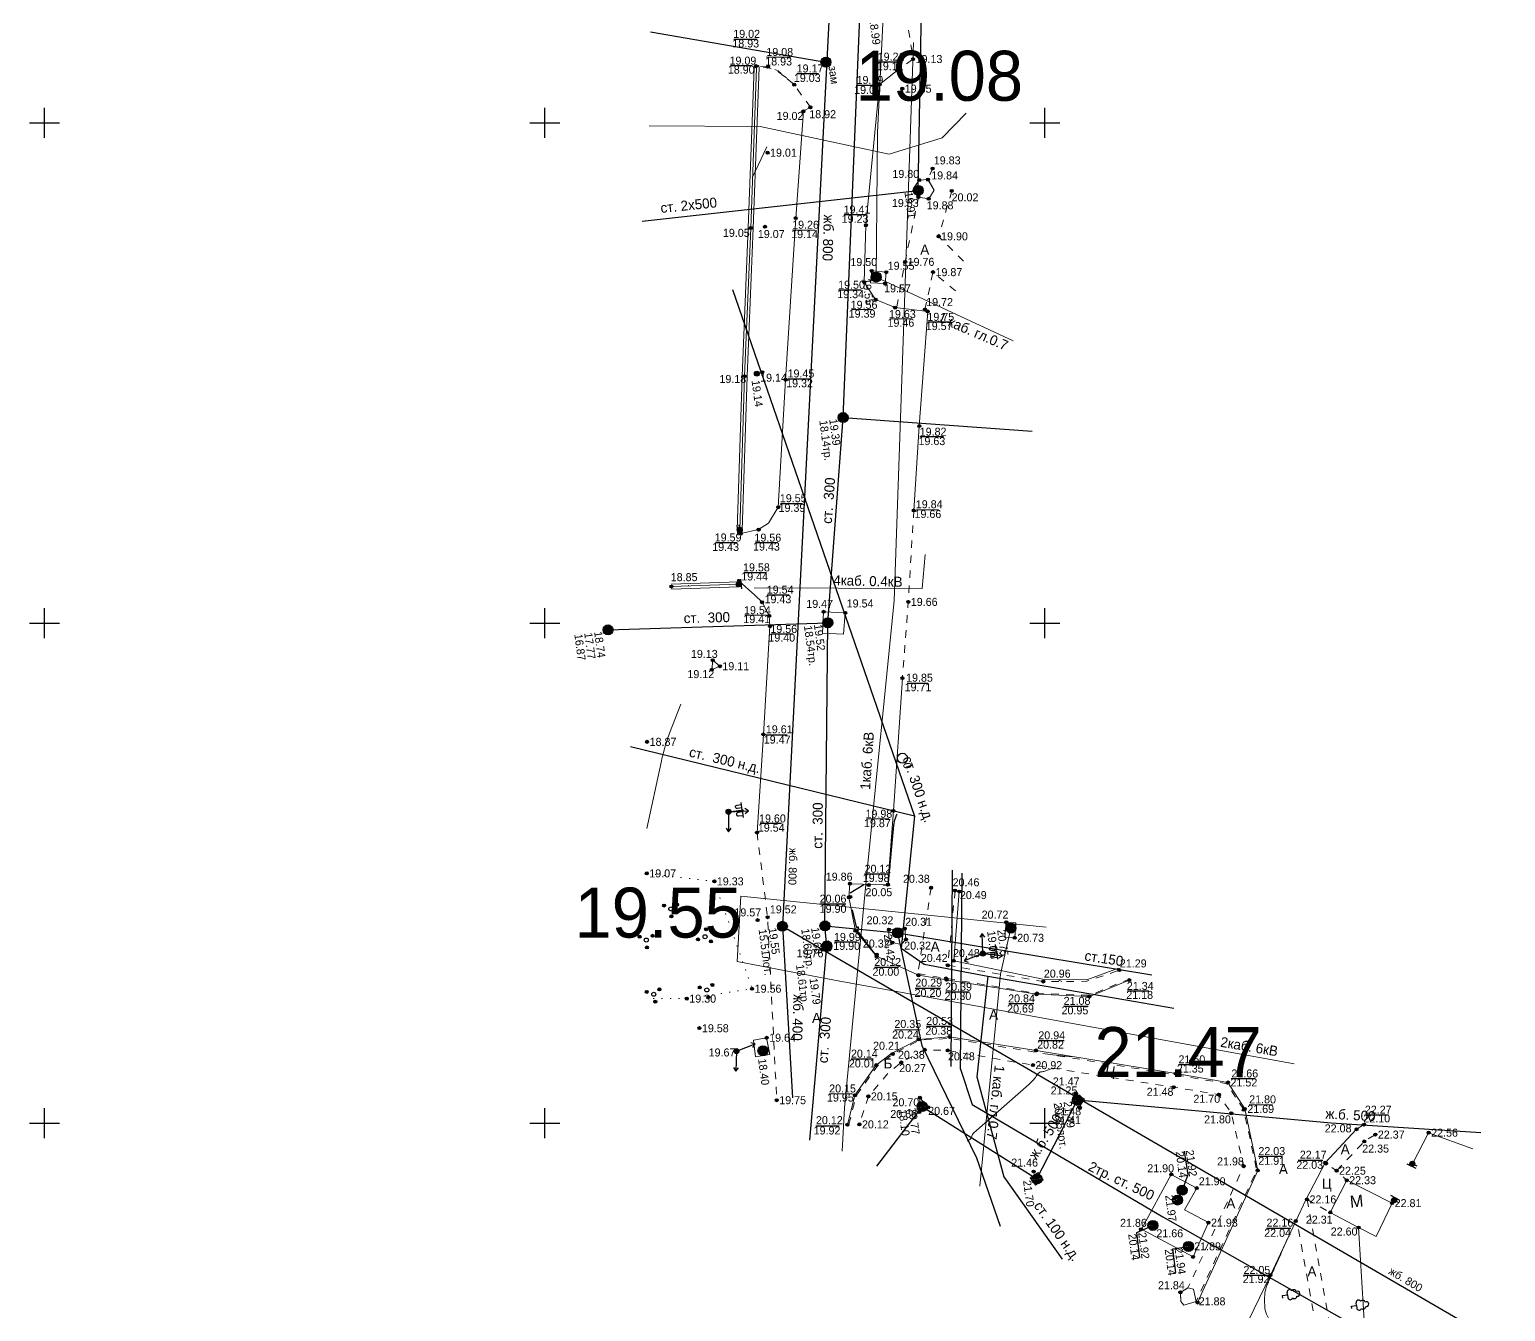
# Model space of a CAD drawing. Header units: metres. Extents: x 16881 to 20071, y 24181 to 25063.
# Drawn here: x 17898.5 to 18046, y 24581.2 to 24709.3 of the extents above; entities that cross this region are included whole.
import ezdxf

# ---------------------------------------------------------------- set-up
doc = ezdxf.new("R2010")
doc.units = ezdxf.units.M
doc.linetypes.add('g5_01_5x1_5', pattern=[1.5, 0.75, -0.75])
doc.linetypes.add('g5_366', pattern=[0.85, 0.1, -0.75])
for name, color, linetype in [('02_Сетка', 7, 'Continuous'), ('03_Здания и строения', 7, 'Continuous'), ('06_Инженерно-технические сооружения', 7, 'Continuous'), ('07_Объекты электропередачи', 7, 'Continuous'), ('10_Границы покрытий и угодий', 7, 'Continuous'), ('13_Растительность', 7, 'Continuous'), ('14_Ограждения', 7, 'Continuous'), ('19_Горизонтали', 7, 'Continuous'), ('30_Канализация', 7, 'Continuous'), ('31_Водопровод', 7, 'Continuous'), ('32_Теплосеть', 7, 'Continuous'), ('33_Газопровод', 7, 'Continuous'), ('35_Телефон', 7, 'Continuous'), ('37_Кабель низкого напряжения', 7, 'Continuous'), ('38_Кабели высокого напряжения', 7, 'Continuous'), ('44_Крышки колодцев', 7, 'Continuous'), ('45_Номера колодцев', 7, 'Continuous'), ('61_Отметки высоты поверхности', 7, 'Continuous')]:
    doc.layers.add(name, color=color, linetype=linetype)
doc.styles.add('LIKE11', font='bm431.shx')
doc.styles.add('LIKE14', font='p131.shx')
doc.styles.add('LIKE17', font='d431.shx')
doc.styles.add('LIKE32', font='peteri.shx')
doc.styles.add('Line_GUGK', font='')
doc.styles.get('Line_GUGK').set_extended_font_data('Bm431', italic=True)
doc.linetypes.add('g5_119_1', pattern='A,4,-1,[31,GUGK_2005.shx,S=0.1,R=0,X=0,Y=0],0.35,[31,GUGK_2005.shx,S=0.08,R=0,X=0,Y=0],3.3,[31,GUGK_2005.shx,S=0.08,R=180,X=0,Y=0],0.35,[31,GUGK_2005.shx,S=0.1,R=180,X=0,Y=0],-1', length=10)
doc.linetypes.add('g5_119_3', pattern='A,4,-1,[31,GUGK_2005.shx,S=0.1,R=0,X=0,Y=0],4,[31,GUGK_2005.shx,S=0.1,R=180,X=0,Y=0],-1', length=10)
doc.linetypes.add('g5_121_kl', pattern='A,4,-0.4,["Кл",Line_GUGK,S=1,R=0,X=0,Y=-0.5],-2.2,12', length=18.6)
doc.linetypes.add('g5_122_g', pattern='A,1,-1,1.5,-0.4,["Г",Line_GUGK,S=1,R=0,X=0,Y=-0.5],-1.5,1.5,-1,4,-1,4,-1,3', length=20.9)
doc.linetypes.add('g5_122_k', pattern='A,1,-1,1.5,-0.4,["К",Line_GUGK,S=1,R=0,X=0,Y=-0.5],-1.5,1.5,-1,4,-1,4,-1,3', length=20.9)
doc.linetypes.add('g5_122_kl', pattern='A,1,-1,1.5,-0.4,["Кл",Line_GUGK,S=1,R=0,X=0,Y=-0.5],-2.4,1.5,-1,4,-1,4,-1,3', length=21.8)
doc.linetypes.add('g5_122_t', pattern='A,1,-1,1.5,-0.4,["Т",Line_GUGK,S=1,R=0,X=0,Y=-0.5],-1.5,1.5,-1,4,-1,4,-1,3', length=20.9)
doc.linetypes.add('g5_122_v', pattern='A,1,-1,1.5,-0.4,["В",Line_GUGK,S=1,R=0,X=0,Y=-0.5],-1.5,1.5,-1,4,-1,4,-1,3', length=20.9)
doc.linetypes.add('g5_133_t', pattern='A,2,[27,GUGK_2005.shx,S=0.4,R=0,X=0,Y=0],2,-1,2,[27,GUGK_2005.shx,S=0.4,R=0,X=0,Y=0],2,-1,2,[27,GUGK_2005.shx,S=0.4,R=0,X=0,Y=0],2,-0.1,["V",Line_GUGK,S=1,R=0,X=0,Y=-0.5],-1', length=15.1)
doc.linetypes.add('g5_397_1', pattern='A,0,-0.625,[39,GUGK_2005.shx,S=0.5,R=0,X=0.5,Y=0],-1.25,[24,GUGK_2005.shx,S=0.5,R=0,X=0.5,Y=0],-0.625', length=2.5)
doc.linetypes.add('g5_474_1a', pattern='A,1,-0.25,[28,GUGK_2005.shx,S=1,R=0,X=0,Y=0],-0.25,1', length=2.5)

# ---------------------------------------------------------------- blocks, each defined once
blk = doc.blocks.new('g5_395_1')
h = blk.add_hatch(color=0)
h.paths.add_polyline_path([(-0.15, 0.75, 1), (0.15, 0.75, 1)])
h.paths.add_polyline_path([(-0.5, -0.37, 1), (-0.8, -0.37, 1)])
h.paths.add_polyline_path([(0.8, -0.37, 1), (0.5, -0.37, 1)])
at = {"color": 0}
for centre, radius in [((0, 0), 0.2), ((0, 0.75), 0.15), ((-0.65, -0.37), 0.15), ((0.65, -0.37), 0.15)]:
    blk.add_circle(centre, radius, dxfattribs=at)
blk = doc.blocks.new('g5_115_1')
at = {"color": 0}
for points in [[(0, 0), (2, 0)], [(1.65, -0.25), (2, 0), (1.65, 0.25)]]:
    blk.add_lwpolyline(points, dxfattribs=at)
blk = doc.blocks.new('g5_117t')
h = blk.add_hatch(color=255)
h.paths.add_polyline_path([(-0.04, -0.04), (-0.46, -0.04, 0.367426), (-0.04, -0.46)])
h.paths.add_polyline_path([(0.04, -0.46, 0.367426), (0.46, -0.04), (0.04, -0.04)])
h.paths.add_polyline_path([(0.46, 0.04, 0.921954), (-0.46, 0.04)])
at = {"color": 0}
for points in [[(-0.5, 0), (0.5, 0)], [(0, -0.5), (0, 0)]]:
    blk.add_lwpolyline(points, dxfattribs=at)
blk.add_circle((0, 0), 0.5, dxfattribs=at)
blk = doc.blocks.new('g5_117sv')
h = blk.add_hatch(color=255)
h.paths.add_polyline_path([(-0.04, 0.46, 0.390634), (-0.46, 0, 0.11106), (-0.42, -0.2), (-0.04, 0.02)])
h.paths.add_polyline_path([(0.04, 0.02), (0.42, -0.2, 0.11106), (0.46, 0, 0.390634), (0.04, 0.46)])
h.paths.add_polyline_path([(-0.38, -0.26, 0.524447), (0.38, -0.26), (0, -0.04)])
at = {"color": 0}
for points in [[(0, 0.5), (0, 0)], [(0, 0), (-0.43, -0.25)], [(0.43, -0.25), (0, 0)]]:
    blk.add_lwpolyline(points, dxfattribs=at)
blk.add_circle((0, 0), 0.5, dxfattribs=at)
blk = doc.blocks.new('g5_117v')
h = blk.add_hatch(color=255)
h.paths.add_polyline_path([(-0.46, 0.04), (0.46, 0.04, 0.921954)])
h.paths.add_polyline_path([(0.46, -0.04), (-0.46, -0.04, 0.921954)])
at = {"color": 0}
blk.add_line((-0.5, 0), (0.5, 0), dxfattribs=at)
blk.add_circle((0, 0), 0.5, dxfattribs=at)
blk = doc.blocks.new('g5_110_1e')
h = blk.add_hatch(color=255)
edge = h.paths.add_edge_path()
edge.add_arc((0, 0), 0.212, 0, 360)
at = {"color": 0}
for p, q in [((0, 0.25), (0, 1.5)), ((0, 1.38), (-0.75, 1.38)), ((0, 1.38), (0.75, 1.38))]:
    blk.add_line(p, q, dxfattribs=at)
for points in [[(-0.2, 1.38), (-0.2, 0.93, -1.040016), (-0.55, 0.93), (-0.55, 1.38)], [(0.2, 1.38), (0.2, 0.93, 1.040016), (0.55, 0.93), (0.55, 1.38)]]:
    blk.add_lwpolyline(points, format="xyb", dxfattribs=at)
blk.add_circle((0, 0), 0.25, dxfattribs=at)
blk = doc.blocks.new('g5_474c_2')
h = blk.add_hatch(color=0)
edge = h.paths.add_edge_path()
edge.add_arc((0, 0), 0.25, 0, 360)
at = {"color": 0}
blk.add_line((0, -0.25), (0, -0.5), dxfattribs=at)
blk.add_lwpolyline([(0.25, -0.5), (0.25, 0.5)], dxfattribs=at)
blk.add_circle((0, 0), 0.25, dxfattribs=at)
blk = doc.blocks.new('g5_474c_1')
h = blk.add_hatch(color=0)
edge = h.paths.add_edge_path()
edge.add_arc((0, 0), 0.25, 0, 360)
at = {"color": 0}
blk.add_line((0, 0.25), (0, 0.5), dxfattribs=at)
blk.add_lwpolyline([(0.25, -0.5), (0.25, 0.5)], dxfattribs=at)
blk.add_circle((0, 0), 0.25, dxfattribs=at)
blk = doc.blocks.new('g5_106_1a')
h = blk.add_hatch(color=255)
edge = h.paths.add_edge_path()
edge.add_arc((0, 0), 0.212, 0, 360)
at = {"color": 0}
blk.add_circle((0, 0), 0.25, dxfattribs=at)
blk = doc.blocks.new('g5_117b')
h = blk.add_hatch(color=255)
edge = h.paths.add_edge_path(flags=16)
edge.add_arc((0, 0), 0.113, 0, 360)
edge = h.paths.add_edge_path()
edge.add_arc((0, 0), 0.463, 0, 360)
h = blk.add_hatch(color=0)
edge = h.paths.add_edge_path()
edge.add_arc((0, 0), 0.075, 0, 360)
at = {"color": 0}
for radius in [0.5, 0.075]:
    blk.add_circle((0, 0), radius, dxfattribs=at)
blk = doc.blocks.new('g5_117kb')
h = blk.add_hatch(color=255)
h.paths.add_polyline_path([(0.04, 0.04), (0.46, 0.04, 0.367426), (0.04, 0.46)])
h.paths.add_polyline_path([(-0.04, 0.46, 0.367426), (-0.46, 0.04), (-0.04, 0.04)])
h.paths.add_polyline_path([(-0.04, -0.04), (-0.46, -0.04, 0.367426), (-0.04, -0.46)])
h.paths.add_polyline_path([(0.04, -0.46, 0.367426), (0.46, -0.04), (0.04, -0.04)])
at = {"color": 0}
for points in [[(-0.5, 0), (0.5, 0)], [(0, 0.5), (0, -0.5)]]:
    blk.add_lwpolyline(points, dxfattribs=at)
blk.add_circle((0, 0), 0.5, dxfattribs=at)
blk = doc.blocks.new('g5_388_1')
at = {"color": 0}
blk.add_lwpolyline([(0, 0.5), (0.26, 0.5, 0.798042), (0.36, 0.97, 0.636328), (0.23, 1.41, 0.533064), (0, 1.75, 0.533064), (-0.23, 1.41, 0.636328), (-0.36, 0.97, 0.798042), (-0.26, 0.5)], format="xyb", dxfattribs=at)
for points in [[(0, 0.5), (-0.26, 0.5)], [(0.25, 0), (0, 0), (0, 0.5)]]:
    blk.add_lwpolyline(points, dxfattribs=at)
blk = doc.blocks.new('g5_311_2_1')
h = blk.add_hatch(color=0)
edge = h.paths.add_edge_path()
edge.add_arc((0, 0), 0.5, 0, 360.0003)
at = {"color": 0}
blk.add_circle((0, 0), 0.5, dxfattribs=at)
at = {"style": 'LIKE11', "flags": 8}
for tag, p in [('Отметка', (1, 0)), ('Высота опоры', (-7.75, -2.8))]:
    blk.add_attdef(tag, p, '', height=1.6, dxfattribs=at)
blk = doc.blocks.new('g5_012')
at = {"color": 92}
for points in [[(0, -1.5), (0, 1.5)], [(-1.5, 0), (1.5, 0)]]:
    blk.add_lwpolyline(points, dxfattribs=at)
blk = doc.blocks.new('g5_330')
blk.add_hatch(color=0).paths.add_polyline_path([(0.15, 0, 1), (-0.15, 0, 1)])
at = {"color": 0}
blk.add_circle((0, 0), 0.15, dxfattribs=at)
blk = doc.blocks.new('g5_117kl')
h = blk.add_hatch(color=255)
h.paths.add_polyline_path([(0.42, 0.2, 0.633652), (-0.42, 0.2)])
h.paths.add_polyline_path([(-0.45, 0.12, 0.067116), (-0.46, 0, 0.067116), (-0.45, -0.12), (0.45, -0.12, 0.067116), (0.46, 0, 0.067116), (0.45, 0.12)])
h.paths.add_polyline_path([(-0.42, -0.2, 0.633652), (0.42, -0.2)])
at = {"color": 0}
for p, q in [((-0.47, 0.16), (0.47, 0.16)), ((-0.47, -0.16), (0.47, -0.16))]:
    blk.add_line(p, q, dxfattribs=at)
blk.add_circle((0, 0), 0.5, dxfattribs=at)

msp = doc.modelspace()

# ---------------------------------------------------------------- linework, layer by layer
at = {"layer": '03_Здания и строения', "color": 7, "linetype": 'Continuous', "lineweight": 20, "flags": 128}
msp.add_lwpolyline([(18028.53, 24591.09), (18031.36, 24589.58), (18033.13, 24588.69), (18034.72, 24592.02), (18030.18, 24594.31), (18028.53, 24591.09)], dxfattribs=at)
at = {"layer": '06_Инженерно-технические сооружения', "color": 7, "linetype": 'Continuous', "lineweight": 20, "flags": 128}
for points in [[(17986.84, 24693.42), (17987.36, 24692.58), (17988.4, 24692.41), (17988.93, 24693.29), (17988.31, 24694.33), (17987.44, 24694.29), (17986.84, 24693.42)], [(17982.58, 24684.02), (17982.7, 24685.2), (17984.14, 24685.07), (17984.03, 24683.93), (17982.58, 24684.02)], [(17977.78, 24648.99), (17977.88, 24651.13), (17980.04, 24651.02), (17979.87, 24648.9), (17977.78, 24648.99)], [(17966.7, 24645.33), (17966.8, 24646.29), (17967.51, 24645.69), (17966.7, 24645.33)], [(17986, 24619.46), (17986.12, 24618.38), (17985.63, 24617.86), (17984.74, 24618.06), (17984.41, 24618.53), (17984.42, 24619.35), (17986, 24619.46)], [(17996.99, 24618.54), (17996.01, 24618.57), (17996.14, 24620.1), (17997.11, 24620.04), (17996.99, 24618.54)], [(17978.33, 24618.23), (17978.66, 24618.02), (17978.58, 24617.24), (17978.12, 24617.13), (17977.76, 24617.36), (17977.7, 24617.82), (17977.92, 24618.17), (17978.33, 24618.23)], [(17971.08, 24606.64), (17970.88, 24608.31), (17972.19, 24608.55), (17972.52, 24606.86), (17971.08, 24606.64)], [(17987.45, 24601.13), (17987.51, 24602.56), (17988.33, 24601.6), (17987.45, 24601.13)], [(18003.1, 24602.93), (18002.63, 24602.05), (18003.44, 24601.63), (18003.98, 24602.41), (18003.1, 24602.93)], [(17999.32, 24595.09), (17999.83, 24594.36), (17999.08, 24593.8), (17998.52, 24594.56), (17999.32, 24595.09)], [(18014.82, 24586.65), (18009.65, 24589.4), (18012.64, 24594.89), (18015.19, 24593.52), (18013.96, 24591.34), (18016.36, 24590.07), (18014.82, 24586.65)], [(18013.55, 24583.1), (18013.61, 24582.19), (18013.9, 24581.81), (18015.13, 24582.2), (18014.87, 24583.43), (18014.31, 24583.55), (18013.55, 24583.1)]]:
    msp.add_lwpolyline(points, dxfattribs=at)
at = {"layer": '10_Границы покрытий и угодий', "color": 7, "linetype": 'g5_01_5x1_5', "lineweight": 20, "flags": 128}
for points in [[(17985.3, 24727.51), (17985.58, 24727.24), (17986.79, 24726.47), (17988.97, 24725.9), (17989.11, 24715.17), (17986.84, 24715.02), (17985.71, 24715.03), (17985.98, 24711.8), (17986.83, 24706.38), (17985.25, 24705.24)], [(17976.56, 24701.56), (17974.95, 24703.82), (17973.33, 24705.19), (17972.32, 24705.61), (17971.13, 24705.67)], [(17985.19, 24681.62), (17986.03, 24686.11), (17987.36, 24692.58), (17988.4, 24692.41), (17988.93, 24693.29), (17988.31, 24694.33), (17988.78, 24695.44)], [(17990.7, 24693.2), (17989.38, 24688.66), (17992.32, 24685.72)], [(17988.01, 24681.34), (17988.82, 24685.08), (17991.41, 24682.91)], [(17986.9, 24661.26), (17986.35, 24652.12), (17985.76, 24644.5)], [(17971.23, 24629.06), (17972.28, 24620.6), (17973.2, 24602.31)], [(17988.63, 24623.55), (17987.31, 24614.98)], [(17991.03, 24623.26), (17990.3, 24615.79), (17999.84, 24614.17), (18004.2, 24614.19), (18007.46, 24615.31)], [(17987.31, 24614.98), (17990.13, 24614.48), (17999.2, 24612.98), (18004.46, 24612.79), (18008.35, 24614.38)], [(17980.41, 24599.9), (17981.13, 24602.74), (17983.23, 24605.69), (17984.79, 24606.93), (17987.51, 24608.32), (17990.55, 24608.48), (17999.06, 24607.11), (18013.02, 24604.85), (18018.2, 24603.96), (18019.89, 24601.35), (18021.18, 24595.32), (18015.13, 24582.2)], [(18013.61, 24582.19), (18013.55, 24583.1), (18014.31, 24583.55), (18019.88, 24595.71), (18018.64, 24601), (18017.41, 24602.86), (18012.89, 24603.61), (17998.81, 24605.81), (17990.3, 24607.28), (17988, 24607.35), (17985.64, 24606.08), (17984.28, 24604.95), (17982.36, 24602.69), (17981.47, 24599.89)], [(18029.16, 24595.26), (18031.93, 24598.18), (18033.04, 24598.87)], [(18026.21, 24592.39), (18028.53, 24591.09), (18030.18, 24594.31), (18029.16, 24595.26), (18028.12, 24595.97)], [(18026.21, 24592.39), (18029.58, 24573.8)], [(18028.12, 24573.87), (18025.23, 24590.13)]]:
    msp.add_lwpolyline(points, dxfattribs=at)
at = {"layer": '10_Границы покрытий и угодий', "color": 7, "linetype": 'Continuous', "lineweight": 20, "flags": 128}
for points in [[(17985.25, 24705.24), (17983.48, 24703.85), (17982.11, 24689.76), (17981.94, 24684.07), (17983.08, 24682.34), (17985.03, 24681.53), (17988.3, 24681.15), (17987.45, 24669.69), (17986.9, 24661.26)], [(17976.56, 24701.56), (17975.86, 24701.16), (17975.1, 24690.48), (17974.09, 24674.33), (17973.35, 24661.58), (17972.36, 24659.99), (17971.39, 24659.34), (17969.6, 24658.94)], [(17969.44, 24654.2), (17971.01, 24652.8), (17971.74, 24652.08), (17972.45, 24650.72), (17972.52, 24649.69), (17971.86, 24638.87), (17971.23, 24629.06)], [(17985.76, 24644.5), (17984.87, 24631.23), (17984.32, 24623.85), (17980.52, 24623.95), (17980.42, 24622.59), (17981.07, 24619.24), (17983.18, 24616.69), (17987.36, 24614.79), (17990.17, 24614.34), (17999.16, 24612.89), (18004.46, 24612.67), (18008.43, 24614.31)], [(17980.26, 24599.85), (17981.02, 24602.8), (17983.15, 24605.81), (17984.69, 24607), (17987.37, 24608.38), (17990.48, 24608.64), (17999.12, 24607.28), (18013.08, 24604.97)], [(18013.08, 24604.97), (18018.31, 24604.08), (18019.99, 24601.43), (18021.28, 24595.29), (18015.27, 24582.08)], [(18019.82, 24579.17), (18022.55, 24584.83), (18025.09, 24590.23), (18026.11, 24592.43), (18028.04, 24596.06), (18031.16, 24599.41), (18031.91, 24599.87)]]:
    msp.add_lwpolyline(points, dxfattribs=at)
at = {"layer": '10_Границы покрытий и угодий', "color": 7, "linetype": 'g5_366', "lineweight": 20, "flags": 128}
msp.add_lwpolyline([(17960.21, 24624.98), (17966.96, 24624.18), (17970.74, 24613.45), (17964.21, 24612.46), (17960.13, 24612.46)], dxfattribs=at)
at = {"layer": '13_Растительность', "color": 92, "linetype": 'g5_397_1', "lineweight": 20, "flags": 128}
msp.add_lwpolyline([(17991.44, 24623.16), (17990.9, 24616.24), (17999.98, 24614.38), (18004.2, 24614.34), (18007.35, 24615.49)], dxfattribs=at)
at = {"layer": '14_Ограждения', "color": 7, "linetype": 'Continuous', "lineweight": 20, "flags": 128}
for points in [[(17969.75, 24659.3), (17970.23, 24674.67), (17970.85, 24689.48), (17971.45, 24705.55), (17971.36, 24705.76)], [(17969.25, 24659.32), (17969.74, 24674.69), (17970.35, 24689.5), (17970.94, 24705.46), (17970.9, 24705.57)], [(17962.66, 24653.9), (17969.4, 24654.13)], [(17962.68, 24653.4), (17969.42, 24653.64)]]:
    msp.add_lwpolyline(points, dxfattribs=at)
at = {"layer": '14_Ограждения', "color": 7, "linetype": 'g5_474_1a', "lineweight": 20, "flags": 128}
for points in [[(17969.5, 24659.31), (17969.99, 24674.68), (17970.6, 24689.49), (17971.19, 24705.5), (17971.13, 24705.67)], [(17962.67, 24653.65), (17969.41, 24653.88)], [(18042.77, 24597.45), (18038.37, 24599.06), (18036.74, 24595.96)], [(18034.72, 24592.02), (18034.91, 24592.32)], [(18031.36, 24589.58), (18032.2, 24575.91), (18048.27, 24576.25), (18064.68, 24576.71), (18067.33, 24582.93)]]:
    msp.add_lwpolyline(points, dxfattribs=at)
at = {"layer": '19_Горизонтали', "color": 32, "linetype": 'Continuous', "lineweight": 20, "flags": 128}
for points, elevation in [([(17971.84, 24705.56), (17972.12, 24705.55, -0.077201), (17972.48, 24705.48), (17972.65, 24705.42)], 19), ([(17974.16, 24704.49), (17973.73, 24704.82, -0.005565), (17973.45, 24705.05), (17973.3, 24705.16)], 19), ([(17960.22, 24629.48), (17961.63, 24636.05, -0.017095), (17962, 24637.53), (17962, 24637.53, -0.021768), (17962.49, 24638.98), (17963.6, 24641.88)], 19), ([(18001.5, 24614.37), (18001.41, 24614.34, 0.723374), (18001.41, 24614.29), (18001.71, 24614.18)], 21), ([(17992.22, 24598.2), (17992.49, 24598.37, 0.203238), (17992.71, 24598.7), (17992.71, 24598.7, -0.165727), (17992.91, 24599.05), (17998.4, 24603.88, 0.054077), (17999.14, 24604.7), (17999.37, 24605, -0.237959), (17999.65, 24605.14), (17999.65, 24605.14, 0.089529), (17999.99, 24605.21), (18000.79, 24605.5)], 21), ([(18024.24, 24588.41), (18023.86, 24587.55, -0.003689), (18023.1, 24585.83), (18022.97, 24585.56, 0.003145), (18022.28, 24584), (18022.28, 24584, 0.113168), (18021.97, 24582.37), (18022, 24581.53, 0.132531), (18022.26, 24580.72), (18022.26, 24580.72, -0.141295), (18022.5, 24579.9), (18022.5, 24577.9)], 22)]:
    msp.add_lwpolyline(points, format="xyb", dxfattribs=dict(at, elevation=elevation))
for points, elevation in [([(17970.76, 24694.58), (17972.2, 24697.59)], 19), ([(17964.39, 24653.71), (17964.38, 24653.79)], 19), ([(18002.69, 24606.65), (18000.5, 24606.87)], 21), ([(18021.08, 24595.87), (18021.01, 24596.15)], 22)]:
    msp.add_lwpolyline(points, dxfattribs=dict(at, elevation=elevation))
at = {"layer": '19_Горизонтали', "color": 32, "linetype": 'Continuous', "lineweight": 30, "elevation": 20, "flags": 128}
for points in [[(17983.84, 24623.84), (17984.09, 24623.84, 0.395492), (17984.36, 24624.08), (17984.9, 24629.8, -0.063154), (17985.06, 24630.5), (17985.17, 24630.8, -0.143675), (17985.22, 24630.87), (17985.25, 24630.89)], [(17980.74, 24621.32), (17981.14, 24619.65, 0.60428), (17981.27, 24619.62), (17981.27, 24619.62, -0.73617), (17981.35, 24619.58), (17981.3, 24619.25, 0.112074), (17981.31, 24619.15), (17981.31, 24619.15, 0.084565), (17981.36, 24619.06), (17982.47, 24617.61, -0.000141), (17982.91, 24617.03), (17983.13, 24616.74)]]:
    msp.add_lwpolyline(points, format="xyb", dxfattribs=at)
for points in [[(17980.53, 24623.04), (17981.9, 24623.86)], [(17981.29, 24619.2), (17981.29, 24619.21)]]:
    msp.add_lwpolyline(points, dxfattribs=at)
at = {"layer": '30_Канализация', "color": 42, "linetype": 'g5_122_kl', "lineweight": 30, "flags": 128}
for points in [[(17981.18, 24764.18), (17973.76, 24619.69), (18068.15, 24564.87), (18224.59, 24482.33), (18357.92, 24375.34), (18432.45, 24314.74), (18453.24, 24297.97), (18504.49, 24313.98), (18591.36, 24418.31), (18643.88, 24411.2), (18665.87, 24407.08), (18685.74, 24402.11)], [(17960.59, 24709.11), (17978.12, 24706.07)]]:
    msp.add_lwpolyline(points, dxfattribs=at)
at = {"layer": '30_Канализация', "color": 42, "linetype": 'g5_121_kl', "lineweight": 30, "flags": 128}
msp.add_lwpolyline([(17973.76, 24619.69), (17974.76, 24602.54)], dxfattribs=at)
at = {"layer": '30_Канализация', "color": 12, "linetype": 'g5_122_k', "lineweight": 30, "flags": 128}
for points in [[(17987.74, 24601.67), (17983.17, 24595.7)], [(17987.74, 24601.67), (17999.21, 24594.44), (18003.26, 24602.34), (18028.64, 24600.03), (18043.6, 24599.07)]]:
    msp.add_lwpolyline(points, dxfattribs=at)
at = {"layer": '31_Водопровод', "color": 94, "linetype": 'g5_122_v', "lineweight": 30, "flags": 128}
for points in [[(17976.51, 24598.31), (17978.21, 24617.69), (17978.02, 24619.73), (17978.3, 24650.03), (17979.83, 24670.54), (17981.54, 24711.39), (17983.77, 24753.75), (17986.16, 24814.36), (17986.75, 24823.51)], [(17979.83, 24670.54), (17998.72, 24669.18)], [(17956.33, 24649.32), (17978.3, 24650.03)], [(17978.02, 24619.73), (17985.28, 24619.04), (17987.7, 24607.76), (17993.16, 24596.55), (17995.53, 24589.73)], [(17985.28, 24619.04), (18010.69, 24614.84)]]:
    msp.add_lwpolyline(points, dxfattribs=at)
at = {"layer": '32_Теплосеть', "color": 5, "linetype": 'g5_122_t', "lineweight": 30, "flags": 128}
for points in [[(17987.35, 24693.25), (17987.77, 24716.91)], [(17959.74, 24690.18), (17987.35, 24693.25)], [(17990.74, 24625.31), (17990.59, 24605.66)], [(17991.58, 24605.4), (17991.74, 24625.01)], [(17991.58, 24605.4), (17992.75, 24601.88), (18011.81, 24590.66), (18049.45, 24569.3), (18087.01, 24548.6), (18106.58, 24538.66), (18150.63, 24515.79), (18177.95, 24501.71), (18193.87, 24492.91), (18205.49, 24487.73), (18208.07, 24491.29)]]:
    msp.add_lwpolyline(points, dxfattribs=at)
at = {"layer": '33_Газопровод', "color": 132, "linetype": 'g5_122_g', "lineweight": 30, "flags": 128}
for points in [[(17968.78, 24683.34), (17986.98, 24630.7), (17958.59, 24637.63)], [(17986.98, 24630.7), (17985.64, 24617.51), (17987.92, 24615.9), (17994.29, 24614.7), (17993.19, 24604.63), (17995.9, 24594.66), (18001.73, 24586.43)], [(17994.29, 24614.7), (18009.05, 24612.19), (18012.91, 24611.51)]]:
    msp.add_lwpolyline(points, dxfattribs=at)
at = {"layer": '35_Телефон', "color": 6, "linetype": 'g5_133_t', "lineweight": 20, "flags": 128}
for points in [[(17996.83, 24678.22), (17983.14, 24684.59), (17983.27, 24699.03), (17983.83, 24710.6), (17976.17, 24710.62)], [(17996.61, 24619.51), (17995.57, 24614.9), (17993.49, 24593.71)]]:
    msp.add_lwpolyline(points, dxfattribs=at)
at = {"layer": '37_Кабель низкого напряжения', "color": 1, "linetype": 'g5_119_3', "lineweight": 20, "flags": 128}
for points in [[(17992.14, 24700.96), (17989.75, 24698.5), (17984.43, 24696.89), (17971.55, 24699.64), (17960.44, 24699.72)], [(17970.95, 24653.54), (17987.74, 24653.47), (17988.02, 24656.86)]]:
    msp.add_lwpolyline(points, dxfattribs=at)
at = {"layer": '38_Кабели высокого напряжения', "color": 1, "linetype": 'g5_119_1', "lineweight": 20, "flags": 128}
for points in [[(17986.87, 24708.04), (17984.95, 24652.22), (17982.3, 24625.98), (17979.97, 24601.56), (17979.74, 24597.21)], [(18024.94, 24605.94), (17978.98, 24614.32), (17969.23, 24616.16), (17969.61, 24622.7), (18000.12, 24619.62)]]:
    msp.add_lwpolyline(points, dxfattribs=at)
at = {"layer": '45_Номера колодцев', "flags": 128}
for points in [[(18013.92, 24597.21), (18014.3, 24594.85), (18013.72, 24593.31)], [(18009.51, 24586.59), (18009.21, 24589.09), (18010.8, 24589.79)], [(18013.11, 24585.09), (18012.8, 24587.46), (18014.36, 24587.69)]]:
    msp.add_lwpolyline(points, dxfattribs=at)
at = {"layer": '61_Отметки высоты поверхности', "flags": 128}
for points in [[(17968.91, 24708.38), (17971.24, 24708.38)], [(17968.56, 24705.73), (17970.74, 24705.73)], [(17972.19, 24706.59), (17974.57, 24706.58)], [(17983.34, 24706.11), (17985.29, 24706.1)], [(17975.2, 24704.94), (17977.36, 24704.95)], [(17981.25, 24703.78), (17983.21, 24703.78)], [(17979.95, 24690.85), (17982.09, 24690.85)], [(17974.78, 24689.31), (17977, 24689.28)], [(17979.38, 24683.31), (17981.64, 24683.3)], [(17980.67, 24681.37), (17982.82, 24681.36)], [(17984.5, 24680.42), (17986.7, 24680.43)], [(17988.32, 24680.1), (17990.48, 24680.11)], [(17974.35, 24674.43), (17976.5, 24674.42)], [(17987.5, 24668.64), (17989.86, 24668.65)], [(17973.57, 24661.97), (17975.77, 24661.97)], [(17987.16, 24661.35), (17989.38, 24661.33)], [(17967.07, 24658.04), (17969.25, 24658.04)], [(17971.08, 24658.05), (17973.31, 24658.06)], [(17969.92, 24655.06), (17972.14, 24655.06)], [(17972.24, 24652.82), (17974.44, 24652.83)], [(17970.02, 24650.81), (17972.18, 24650.8)], [(17972.66, 24648.93), (17974.81, 24648.94)], [(17986.23, 24644.01), (17988.31, 24644)], [(17972.11, 24638.83), (17974.24, 24638.82)], [(17982.16, 24630.44), (17984.39, 24630.45)], [(17971.54, 24629.99), (17973.69, 24629.99)], [(17981.97, 24624.95), (17984.32, 24624.94)], [(17977.5, 24621.95), (17980.09, 24621.95)], [(17978.96, 24618.14), (17981.23, 24618.15)], [(17982.96, 24615.59), (17985.37, 24615.6)], [(17987.03, 24613.51), (17989.56, 24613.52)], [(17990.09, 24613.14), (17992.44, 24613.15)], [(18008.25, 24613.24), (18010.41, 24613.25)], [(17996.39, 24611.96), (17998.89, 24611.96)], [(18001.89, 24611.71), (18004.34, 24611.72)], [(17985.01, 24609.35), (17987.53, 24609.36), (17987.53, 24609.36)], [(17988.17, 24609.7), (17990.57, 24609.72)], [(17999.35, 24608.27), (18001.93, 24608.29)], [(17980.65, 24606.44), (17982.84, 24606.44)], [(18013.36, 24605.88), (18015.56, 24605.89)], [(18018.63, 24604.48), (18021.01, 24604.48)], [(17978.44, 24602.96), (17980.72, 24602.97)], [(18020.42, 24601.87), (18022.75, 24601.86)], [(17977.12, 24599.75), (17979.43, 24599.75)], [(18031.99, 24600.86), (18034.27, 24600.86)], [(18021.35, 24596.7), (18023.75, 24596.71)], [(18025.32, 24596.32), (18027.79, 24596.32)], [(18022.15, 24589.51), (18024.6, 24589.53)], [(18019.87, 24584.83), (18022.29, 24584.83)]]:
    msp.add_lwpolyline(points, dxfattribs=at)

# ---------------------------------------------------------------- block references
at = {"layer": '02_Сетка', "color": 92, "linetype": 'Continuous', "lineweight": 15, "ltscale": 0.5}
for p in [(17900, 24700), (17950, 24700), (18000, 24700), (17900, 24650), (17950, 24650), (18000, 24650), (17900, 24600), (17950, 24600), (18000, 24600)]:
    msp.add_blockref('g5_012', p, dxfattribs=at)
at = {"layer": '06_Инженерно-технические сооружения', "color": 7, "linetype": 'Continuous', "lineweight": 20, "rotation": 277.5631784342272}
msp.add_blockref('g5_311_2_1', (17985.76, 24636.49), dxfattribs=at)
at = {"layer": '07_Объекты электропередачи', "color": 7, "linetype": 'Continuous', "lineweight": 20}
for name, p, rotation in [('g5_106_1a', (17971.21, 24674.93, 19.14), 277.5631784342272), ('g5_110_1e', (17968.38, 24631.14, 19.54), 277.5631784342272), ('g5_115_1', (17968.38, 24631.14, 19.54), 270.0648874803604), ('g5_115_1', (17968.38, 24631.14, 19.54), 2.273270730557599), ('g5_115_1', (17993.79, 24616.96, 20.57), 91.9172707554466), ('g5_115_1', (17993.79, 24616.96, 20.57), 201.5957244474593), ('g5_110_1e', (17993.79, 24616.96, 20.57), 277.5631784342272), ('g5_115_1', (17993.79, 24616.96, 20.57), 353.9540631684008), ('g5_115_1', (17969.17, 24607.21, 19.46), 268.3630229052467), ('g5_106_1a', (17969.17, 24607.21, 19.46), 277.5631784342272), ('g5_115_1', (17969.17, 24607.21, 19.46), 21.59572968378675)]:
    msp.add_blockref(name, p, dxfattribs=dict(at, rotation=rotation))
at = {"layer": '10_Границы покрытий и угодий', "color": 7, "linetype": 'Continuous', "lineweight": 20, "ltscale": 0.5}
for p, rotation in [((17962.61, 24621.43), 304.1282429845079), ((17960.16, 24618.32), 304.1282429845079), ((17966.03, 24618.65), 111.5994239055113), ((17966.21, 24613.33), 311.2532504398552), ((17960.91, 24612.89), 311.2532504398552)]:
    msp.add_blockref('g5_395_1', p, dxfattribs=dict(at, rotation=rotation))
at = {"layer": '13_Растительность', "color": 92, "linetype": 'Continuous', "lineweight": 20, "rotation": 277.5631784342272}
for p in [(18023.77, 24582.77, 22.12), (18030.65, 24581.72, 22.53)]:
    msp.add_blockref('g5_388_1', p, dxfattribs=at)
at = {"layer": '14_Ограждения', "color": 7, "linetype": 'Continuous', "lineweight": 20}
for name, p, rotation in [('g5_474c_2', (17969.5, 24659.31, 19.4), 186.5596057623442), ('g5_474c_1', (17969.41, 24653.88, 19.43), 6.559587093009532), ('g5_474c_1', (18036.74, 24595.96, 22.77), 243.3846932614299), ('g5_474c_2', (18034.91, 24592.32, 22.73), 63.38468142228442)]:
    msp.add_blockref(name, p, dxfattribs=dict(at, rotation=rotation))
at = {"layer": '44_Крышки колодцев', "color": 7, "linetype": 'Continuous', "lineweight": 20}
for name, p, rotation in [('g5_117kl', (17978.12, 24706.07), 326.3099380122847), ('g5_117t', (17987.35, 24693.25, 19.91), 277.5631784342272), ('g5_117sv', (17983.14, 24684.59, 19.55), 277.5631784342272), ('g5_117v', (17979.83, 24670.54, 19.39), 277.5631784342272), ('g5_117v', (17956.33, 24649.32, 18.74), 277.5631784342272), ('g5_117v', (17978.3, 24650.03, 19.52), 277.5631784342272), ('g5_117kl', (17973.76, 24619.69, 19.55), 326.3099380122847), ('g5_117v', (17978.02, 24619.73, 19.68), 277.5631784342272), ('g5_117v', (17985.28, 24619.04, 20.42), 277.5631784342272), ('g5_117sv', (17996.61, 24619.51, 20.75), 277.5631784342272), ('g5_117v', (17978.21, 24617.69, 19.79), 277.5631784342272), ('g5_117b', (17971.82, 24607.25, 19.65), 277.5631784342272), ('g5_117kb', (18003.26, 24602.34, 21.49), 277.5631784342272), ('g5_117kb', (17987.74, 24601.67, 20.77), 277.5631784342272), ('g5_117kb', (17999.21, 24594.44, 21.7), 277.5631784342272), ('g5_117t', (18013.72, 24593.31, 21.92), 277.5631784342272), ('g5_117t', (18013.27, 24592.33, 21.97), 277.5631784342272), ('g5_117t', (18010.8, 24589.79, 21.91), 277.5631784342272), ('g5_117t', (18014.36, 24587.69, 21.94), 277.5631784342272)]:
    msp.add_blockref(name, p, dxfattribs=dict(at, rotation=rotation))
at = {"layer": '61_Отметки высоты поверхности', "color": 7, "linetype": 'Continuous', "lineweight": 20}
for p in [(17971.13, 24705.67, 18.9), (17972.32, 24705.61, 18.93), (17986.83, 24706.38, 19.13), (17985.25, 24705.24, 19.11), (17974.95, 24703.82, 19.03), (17983.48, 24703.85, 19.09), (17985.75, 24703.42, 19.35), (17975.86, 24701.16, 19.02), (17976.56, 24701.56, 18.92), (17972.28, 24697.02, 19.01), (17988.78, 24695.44, 19.83), (17987.44, 24694.29, 19.8), (17988.31, 24694.33, 19.84), (17987.36, 24692.58, 19.83), (17988.4, 24692.41, 19.88), (17990.7, 24693.2, 20.02), (17970.6, 24689.49, 19.05), (17972.02, 24689.61, 19.07), (17975.1, 24690.48, 19.14), (17982.11, 24689.76, 19.23), (17989.38, 24688.66, 19.91), (17982.7, 24685.2, 19.5), (17984.14, 24685.07, 19.55), (17986.03, 24686.11, 19.76), (17988.82, 24685.08, 19.87), (17981.94, 24684.07, 19.34), (17984.03, 24683.93, 19.57), (17983.08, 24682.34, 19.39), (17985.03, 24681.53, 19.46), (17988.01, 24681.34, 19.72), (17988.3, 24681.15, 19.57), (17969.99, 24674.68, 19.18), (17971.75, 24675.08, 19.14), (17974.09, 24674.33, 19.32), (17987.45, 24669.69, 19.63), (17973.35, 24661.58, 19.39), (17986.9, 24661.26, 19.66), (17969.6, 24658.94, 19.43), (17971.39, 24659.34, 19.43), (17969.44, 24654.2, 19.44), (17962.67, 24653.65, 18.85), (17971.74, 24652.08, 19.43), (17977.88, 24651.13, 19.47), (17980.04, 24651.02, 19.54), (17986.35, 24652.12, 19.66), (17972.45, 24650.72, 19.41), (17972.52, 24649.69, 19.4), (17966.7, 24645.33, 19.12), (17966.8, 24646.29, 19.13), (17967.51, 24645.69, 19.11), (17985.76, 24644.5, 19.71), (17960.24, 24638.13, 18.87), (17971.86, 24638.87, 19.47), (17984.87, 24631.23, 19.87), (17971.23, 24629.06, 19.54), (17960.21, 24624.98, 19.07), (17966.96, 24624.18, 19.33), (17980.52, 24623.95, 19.86), (17982.39, 24623.82, 20.05), (17984.32, 24623.85, 19.98), (17988.63, 24623.55, 20.38), (17991.03, 24623.26, 20.46), (17991.44, 24623.16, 20.49), (17980.42, 24622.59, 19.9), (17980.54, 24622.63, 20.06), (17971.28, 24620.31, 19.57), (17972.28, 24620.6, 19.52), (17996.14, 24620.1, 20.72), (17981.07, 24619.24, 19.9), (17984.42, 24619.35, 20.32), (17986, 24619.46, 20.31), (17996.99, 24618.54, 20.73), (17977.76, 24617.36, 19.75), (17984.74, 24618.06, 20.32), (17986.12, 24618.38, 20.32), (17983.18, 24616.69, 20), (17983.19, 24616.87, 20.12), (17990.3, 24615.79, 20.42), (17990.9, 24616.24, 20.48), (17987.36, 24614.79, 20.2), (17990.13, 24614.48, 20.39), (17990.17, 24614.34, 20.3), (17999.84, 24614.17, 20.93), (18007.46, 24615.31, 21.29), (18008.43, 24614.31, 21.18), (17970.74, 24613.45, 19.56), (17999.16, 24612.89, 20.69), (17999.2, 24612.98, 20.84), (18004.46, 24612.67, 20.95), (17964.21, 24612.46, 19.3), (17965.47, 24609.51, 19.58), (17972.19, 24608.55, 19.64), (17987.37, 24608.38, 20.24), (17990.48, 24608.64, 20.38), (17984.79, 24606.93, 20.21), (17988, 24607.35, 20.38), (17990.3, 24607.28, 20.48), (17999.12, 24607.28, 20.82), (17983.15, 24605.81, 20.01), (17985.64, 24606.08, 20.27), (17998.81, 24605.81, 20.92), (18013.08, 24604.97, 21.35), (18018.31, 24604.08, 21.52), (17973.2, 24602.31, 19.75), (17981.02, 24602.8, 19.95), (17982.36, 24602.69, 20.15), (17987.51, 24602.56, 20.7), (18003.09, 24603, 21.25), (18003.1, 24602.93, 21.47), (18012.89, 24603.61, 21.48), (18017.41, 24602.86, 21.7), (17987.45, 24601.13, 20.66), (17988.33, 24601.6, 20.67), (18003.44, 24601.63, 21.48), (18003.5, 24601.53, 21.41), (18018.64, 24601, 21.8), (18019.89, 24601.35, 21.8), (18019.99, 24601.43, 21.69), (17980.26, 24599.85, 19.92), (17981.47, 24599.89, 20.12), (18031.16, 24599.41, 22.08), (18031.91, 24599.87, 22.1), (18031.93, 24598.18, 22.35), (18033.04, 24598.87, 22.37), (18038.37, 24599.06, 22.55), (17998.88, 24595.18, 21.46), (18012.64, 24594.89, 21.9), (18019.88, 24595.71, 21.98), (18021.28, 24595.29, 21.91), (18028.04, 24596.06, 22.03), (18028.12, 24595.97, 22.17), (18029.16, 24595.26, 22.25), (18015.19, 24593.52, 21.91), (18030.18, 24594.31, 22.33), (18026.21, 24592.39, 22.16), (18034.72, 24592.02, 22.81), (18028.53, 24591.09, 22.31), (18009.6, 24589.4, 21.66), (18016.36, 24590.07, 21.93), (18025.09, 24590.23, 22.04), (18031.36, 24589.58, 22.61), (18014.82, 24586.65, 21.89), (18022.55, 24584.83, 21.91), (18013.55, 24583.1, 21.84), (18015.27, 24582.08, 21.7)]:
    msp.add_blockref('g5_330', p, dxfattribs=at)

# ---------------------------------------------------------------- texts
at = {"color": 6, "linetype": 'ByBlock', "lineweight": 60, "char_height": 5, "attachment_point": 1}
for s, insert in [('19.08', (17981.09, 24707.21)), ('19.55', (17952.98, 24623.56)), ('21.47', (18004.96, 24609.62))]:
    msp.add_mtext_dynamic_manual_height_columns(s, width=3.0861, gutter_width=12.5, heights=[0], dxfattribs=dict(at, insert=insert))
at = {"layer": '03_Здания и строения', "color": 7, "linetype": 'Continuous', "lineweight": 15, "style": 'LIKE14'}
msp.add_text('М', height=1.2, rotation=5, dxfattribs=at).set_placement((18030.55, 24591.56))
at = {"layer": '06_Инженерно-технические сооружения', "color": 7, "linetype": 'Continuous', "lineweight": 15, "ltscale": 0.5, "style": 'LIKE11'}
msp.add_text('0', height=0.8, rotation=277.5632, dxfattribs=at).set_placement((17985.83, 24635.99))
at = {"layer": '07_Объекты электропередачи', "color": 7, "linetype": 'Continuous', "lineweight": 15, "ltscale": 0.5, "style": 'LIKE11'}
msp.add_text('19.14', height=0.8, rotation=277.5632, dxfattribs=at).set_placement((17970.68, 24674.23))
at = {"layer": '10_Границы покрытий и угодий', "color": 7, "linetype": 'Continuous', "lineweight": 15, "style": 'LIKE11'}
for s, p in [('А', (17987.55, 24686.84)), ('А', (17988.59, 24617.16)), ('А', (17994.43, 24610.37)), ('А', (17976.73, 24610.04)), ('Б', (17983.88, 24605.48)), ('А', (18029.58, 24596.91)), ('А', (18023.4, 24594.92)), ('Ц', (18027.69, 24593.46)), ('А', (18018.15, 24591.5)), ('А', (18026.26, 24584.7))]:
    msp.add_text(s, height=1, dxfattribs=at).set_placement(p)
msp.add_text('Ц', height=1, rotation=350.2671, dxfattribs=at).set_placement((18005.99, 24604.85))
at = {"layer": '30_Канализация', "color": 42, "linetype": 'Continuous', "lineweight": 20}
for s, height, rotation, style, p in [('жб. 800', 1, 268.3035, 'LIKE32', (17977.91, 24690.84, 12.16)), ('жб. 800', 0.8, 268.3035, 'LIKE11', (17974.46, 24627.53, 12.16)), ('жб. 400', 1, 268.3035, 'LIKE32', (17974.88, 24612.9, 12.16)), ('жб. 800', 0.8, 329.138, 'LIKE11', (18034.27, 24585, 12.16))]:
    msp.add_text(s, height=height, rotation=rotation, dxfattribs=dict(at, style=style)).set_placement(p)
at = {"layer": '30_Канализация', "color": 12, "linetype": 'Continuous', "lineweight": 15, "style": 'LIKE32'}
for rotation, p in [(356.9623, (18028.03, 24600.47)), (57.7112, (17999.14, 24596.3))]:
    msp.add_text('ж.б. 500', height=1, rotation=rotation, dxfattribs=at).set_placement(p)
at = {"layer": '31_Водопровод', "color": 94, "linetype": 'Continuous', "lineweight": 20, "style": 'LIKE32'}
for rotation, p in [(85.7427, (17978.7, 24659.9, 19.44)), (1.4533, (17963.91, 24649.99, -19.44)), (89.4744, (17977.76, 24627.44, 19.63)), (85.7427, (17978.29, 24605.98, 19.44))]:
    msp.add_text('ст.  300', height=1, rotation=rotation, dxfattribs=at).set_placement(p)
at = {"layer": '31_Водопровод', "color": 94, "linetype": 'Continuous', "lineweight": 15, "style": 'LIKE32'}
msp.add_text('ст.150', height=1, rotation=351.1645, dxfattribs=at).set_placement((18003.92, 24616.29))
at = {"layer": '32_Теплосеть', "color": 5, "linetype": 'Continuous', "lineweight": 15, "style": 'LIKE32'}
for s, rotation, p in [('ст. 2х500', 5.8214, (17961.63, 24690.99)), ('2тр. ст. 500', 334.2139, (18004.24, 24595.34))]:
    msp.add_text(s, height=1, rotation=rotation, dxfattribs=at).set_placement(p)
at = {"layer": '33_Газопровод', "color": 132, "linetype": 'Continuous', "lineweight": 20, "style": 'LIKE32'}
msp.add_text('ст.  300 н.д.', height=1, rotation=346.5561, dxfattribs=at).set_placement((17964.37, 24636.67, 19.44))
at = {"layer": '33_Газопровод', "color": 132, "linetype": 'Continuous', "lineweight": 15, "style": 'LIKE32'}
for s, rotation, p in [('ст. 300 н.д.', 288.9465, (17985.76, 24636.49)), ('ст. 100 н.д.', 305.1876, (17998.85, 24591.74))]:
    msp.add_text(s, height=1, rotation=rotation, dxfattribs=at).set_placement(p)
at = {"layer": '35_Телефон', "color": 6, "linetype": 'Continuous', "lineweight": 15, "style": 'LIKE32'}
for rotation, p in [(336.6343, (17989.21, 24680.18)), (263.6181, (17995, 24605.85))]:
    msp.add_text('1 каб. гл.0.7', height=1, rotation=rotation, dxfattribs=at).set_placement(p)
at = {"layer": '37_Кабель низкого напряжения', "color": 1, "linetype": 'Continuous', "lineweight": 20, "style": 'LIKE32'}
msp.add_text('4каб. 0.4кВ', height=1, rotation=358.5123, dxfattribs=at).set_placement((17978.85, 24653.8))
at = {"layer": '38_Кабели высокого напряжения', "color": 1, "linetype": 'Continuous', "lineweight": 20, "style": 'LIKE32'}
for s, rotation, p in [('1каб. 6кВ', 86.2022, (17982.53, 24633.31)), ('2каб. 6кВ', 350.3559, (18017.49, 24607.66))]:
    msp.add_text(s, height=1, rotation=rotation, dxfattribs=at).set_placement(p)
at = {"layer": '45_Номера колодцев', "color": 7, "linetype": 'Continuous', "lineweight": 15, "ltscale": 0.5, "style": 'LIKE17'}
for s, p in [('18.99', (17982.44, 24710.42)), ('зам', (17978.38, 24705.64)), ('19.91', (17985.97, 24693.06)), ('19.55', (17981.75, 24684.41)), ('19.39', (17978.44, 24670.36)), ('18.14тр.', (17977.45, 24670.23)), ('18.54тр.', (17975.92, 24649.71)), ('19.52', (17976.91, 24649.84)), ('16.87', (17952.96, 24648.87)), ('17.77', (17953.95, 24649)), ('18.74', (17954.94, 24649.13)), ('15.51лот.', (17971.38, 24619.37)), ('19.55', (17972.37, 24619.5)), ('18.60тр.', (17975.64, 24619.41)), ('19.68', (17976.63, 24619.54)), ('20.42', (17983.9, 24618.86)), ('19.06', (17994.23, 24619.19)), ('20.75', (17995.23, 24619.32)), ('18.61тр.', (17975.12, 24615.84)), ('19.79', (17976.47, 24614.47)), ('18.40', (17971.33, 24606.42)), ('18.10', (17985.36, 24601.35)), ('20.77', (17986.35, 24601.48)), ('20.25лот.', (18000.88, 24602.02)), ('21.49', (18001.87, 24602.15)), ('20.14', (18013.08, 24597.15)), ('21.92', (18014.08, 24597.28)), ('21.70', (17997.82, 24594.26)), ('21.97', (18012.03, 24592.78)), ('20.14', (18008.33, 24588.91)), ('21.92', (18009.33, 24589.05)), ('20.14', (18011.98, 24587.38)), ('21.94', (18012.97, 24587.51))]:
    msp.add_text(s, height=0.8, rotation=277.5632, dxfattribs=at).set_placement(p)
at = {"layer": '61_Отметки высоты поверхности', "color": 7, "linetype": 'Continuous', "lineweight": 15, "ltscale": 0.5, "style": 'LIKE17'}
for s, p in [('19.02', (17968.85, 24708.5)), ('18.93', (17968.76, 24707.54)), ('19.08', (17972.16, 24706.69)), ('18.90', (17968.31, 24704.92)), ('19.09', (17968.48, 24705.82)), ('18.93', (17972.05, 24705.74)), ('19.17', (17975.19, 24705.04)), ('19.11', (17983.21, 24705.27)), ('19.21', (17983.29, 24706.22)), ('19.13', (17987.08, 24705.98)), ('19.03', (17974.91, 24704.09)), ('19.19', (17981.18, 24703.89)), ('19.09', (17980.94, 24702.9)), ('19.35', (17986, 24703.02)), ('18.92', (17976.45, 24700.47)), ('19.02', (17973.19, 24700.3)), ('19.01', (17972.53, 24696.62)), ('19.83', (17988.9, 24695.85)), ('19.80', (17984.76, 24694.5)), ('19.84', (17988.64, 24694.35)), ('19.83', (17984.71, 24691.59)), ('20.02', (17990.68, 24692.16)), ('19.41', (17979.88, 24690.94)), ('19.88', (17988.19, 24691.36)), ('19.26', (17974.74, 24689.42)), ('19.23', (17979.69, 24690.01)), ('19.05', (17967.82, 24688.61)), ('19.07', (17971.31, 24688.49)), ('19.14', (17974.64, 24688.48)), ('19.90', (17989.63, 24688.26)), ('19.50', (17980.56, 24685.69)), ('19.76', (17986.28, 24685.71)), ('19.55', (17984.29, 24685.32)), ('19.87', (17989.07, 24684.68)), ('19.50', (17979.34, 24683.42)), ('19.57', (17983.93, 24683.06)), ('19.34', (17979.25, 24682.48)), ('19.56', (17980.59, 24681.42)), ('19.72', (17988.14, 24681.69)), ('19.39', (17980.39, 24680.53)), ('19.63', (17984.42, 24680.49)), ('19.75', (17988.26, 24680.21)), ('19.46', (17984.27, 24679.62)), ('19.57', (17988.1, 24679.29)), ('19.18', (17967.47, 24674)), ('19.14', (17971.54, 24674.13)), ('19.45', (17974.28, 24674.55)), ('19.32', (17974.14, 24673.57)), ('19.82', (17987.49, 24668.73)), ('19.63', (17987.37, 24667.79)), ('19.55', (17973.51, 24662.08)), ('19.39', (17973.38, 24661.12)), ('19.84', (17987.1, 24661.48)), ('19.66', (17986.97, 24660.5)), ('19.59', (17967, 24658.16)), ('19.56', (17970.97, 24658.14)), ('19.43', (17966.75, 24657.21)), ('19.43', (17970.83, 24657.25)), ('19.58', (17969.83, 24655.17)), ('18.85', (17962.6, 24654.19)), ('19.44', (17969.65, 24654.26)), ('19.43', (17971.98, 24651.99)), ('19.54', (17972.2, 24652.94)), ('19.54', (17969.93, 24650.89)), ('19.47', (17976.15, 24651.52)), ('19.54', (17980.19, 24651.56)), ('19.66', (17986.6, 24651.72)), ('19.41', (17969.86, 24650)), ('19.56', (17972.56, 24649.01)), ('19.40', (17972.36, 24648.15)), ('19.13', (17964.62, 24646.52)), ('19.12', (17964.27, 24644.5)), ('19.11', (17967.76, 24645.29)), ('19.71', (17985.98, 24643.19)), ('19.85', (17986.13, 24644.14)), ('19.61', (17972.11, 24638.98)), ('18.87', (17960.49, 24637.73)), ('19.47', (17971.9, 24637.95)), ('19.60', (17971.43, 24630.07)), ('19.98', (17982.07, 24630.54)), ('19.54', (17971.31, 24629.15)), ('19.87', (17981.92, 24629.6)), ('19.07', (17960.46, 24624.58)), ('19.33', (17967.21, 24623.78)), ('19.86', (17978.1, 24624.25)), ('19.98', (17981.8, 24624.12)), ('20.12', (17981.98, 24625.04)), ('20.38', (17985.82, 24624.04)), ('20.05', (17982.07, 24622.7)), ('20.46', (17990.78, 24623.69)), ('20.49', (17991.51, 24622.41)), ('19.52', (17972.51, 24620.98)), ('20.06', (17977.49, 24622.05)), ('19.90', (17977.49, 24621.04)), ('19.57', (17968.97, 24620.68)), ('20.32', (17982.18, 24619.89)), ('20.31', (17986.04, 24619.74)), ('20.72', (17993.68, 24620.46)), ('19.99', (17978.92, 24618.23)), ('20.73', (17997.24, 24618.14)), ('19.76', (17975.19, 24616.59)), ('19.90', (17978.85, 24617.33)), ('20.32', (17981.81, 24617.57)), ('20.32', (17985.94, 24617.36)), ('20.48', (17990.82, 24616.61)), ('20.12', (17982.95, 24615.72)), ('20.42', (17987.6, 24616.13)), ('21.29', (18007.5, 24615.58)), ('20.00', (17982.77, 24614.75)), ('20.29', (17987.05, 24613.66)), ('20.96', (17999.9, 24614.56)), ('19.30', (17964.46, 24612.06)), ('19.56', (17970.99, 24613.05)), ('20.20', (17986.98, 24612.64)), ('20.30', (17989.97, 24612.32)), ('20.39', (17990.04, 24613.25)), ('20.84', (17996.33, 24612.08)), ('21.18', (18008.14, 24612.43)), ('21.34', (18008.2, 24613.33)), ('20.69', (17996.23, 24611.07)), ('20.95', (18001.67, 24610.89)), ('21.08', (18001.88, 24611.84)), ('19.58', (17965.72, 24609.1)), ('20.35', (17984.96, 24609.53)), ('20.53', (17988.14, 24609.83)), ('19.64', (17972.44, 24608.15)), ('20.24', (17984.73, 24608.47)), ('20.38', (17988.06, 24608.85)), ('20.94', (17999.35, 24608.39)), ('19.67', (17966.39, 24606.68)), ('20.14', (17980.62, 24606.56)), ('20.21', (17982.83, 24607.35)), ('20.38', (17985.32, 24606.45)), ('20.48', (17990.32, 24606.29)), ('20.82', (17999.23, 24607.46)), ('20.01', (17980.41, 24605.58)), ('20.27', (17985.44, 24605.12)), ('20.92', (17999.06, 24605.41)), ('21.35', (18013.2, 24605.07)), ('21.50', (18013.36, 24605.99)), ('21.66', (18018.65, 24604.58)), ('20.15', (17978.44, 24603.08)), ('21.47', (18000.79, 24603.78)), ('21.52', (18018.56, 24603.68)), ('19.75', (17973.45, 24601.91)), ('19.95', (17978.22, 24602.17)), ('20.15', (17982.61, 24602.29)), ('20.70', (17984.77, 24601.7)), ('21.25', (18000.58, 24602.88)), ('21.48', (18010.18, 24602.75)), ('21.70', (18014.85, 24602.05)), ('21.80', (18020.43, 24601.99)), ('20.66', (17984.55, 24600.53)), ('20.67', (17988.34, 24600.84)), ('21.48', (18000.95, 24600.8)), ('21.69', (18020.24, 24601.03)), ('22.27', (18031.99, 24600.96)), ('19.92', (17976.89, 24598.88)), ('20.12', (17977.12, 24599.91)), ('20.12', (17981.72, 24599.49)), ('21.41', (18000.93, 24599.92)), ('21.80', (18015.92, 24599.99)), ('22.08', (18027.98, 24599.09)), ('22.10', (18031.84, 24600.09)), ('22.56', (18038.62, 24598.66)), ('22.37', (18033.29, 24598.47)), ('21.98', (18017.22, 24595.79)), ('21.91', (18021.34, 24595.85)), ('22.03', (18021.35, 24596.82)), ('22.17', (18025.49, 24596.46)), ('22.35', (18031.73, 24597.07)), ('21.46', (17996.64, 24595.67)), ('21.90', (18010.24, 24595.1)), ('22.03', (18025.14, 24595.45)), ('22.25', (18029.41, 24594.86)), ('21.90', (18015.39, 24593.8)), ('22.33', (18030.43, 24593.91)), ('22.16', (18026.46, 24591.99)), ('22.81', (18034.97, 24591.62)), ('22.31', (18026.09, 24589.97)), ('21.86', (18007.52, 24589.65)), ('21.66', (18011.15, 24588.6)), ('21.93', (18016.61, 24589.67)), ('22.04', (18021.93, 24588.65)), ('22.16', (18022.16, 24589.67)), ('22.60', (18028.58, 24588.78)), ('21.89', (18014.93, 24587.3)), ('21.92', (18019.78, 24584.03)), ('22.05', (18019.86, 24584.94)), ('21.84', (18011.31, 24583.41)), ('21.88', (18015.38, 24581.8))]:
    msp.add_text(s, height=0.8, dxfattribs=at).set_placement(p)

doc.saveas('drawing.dxf')
